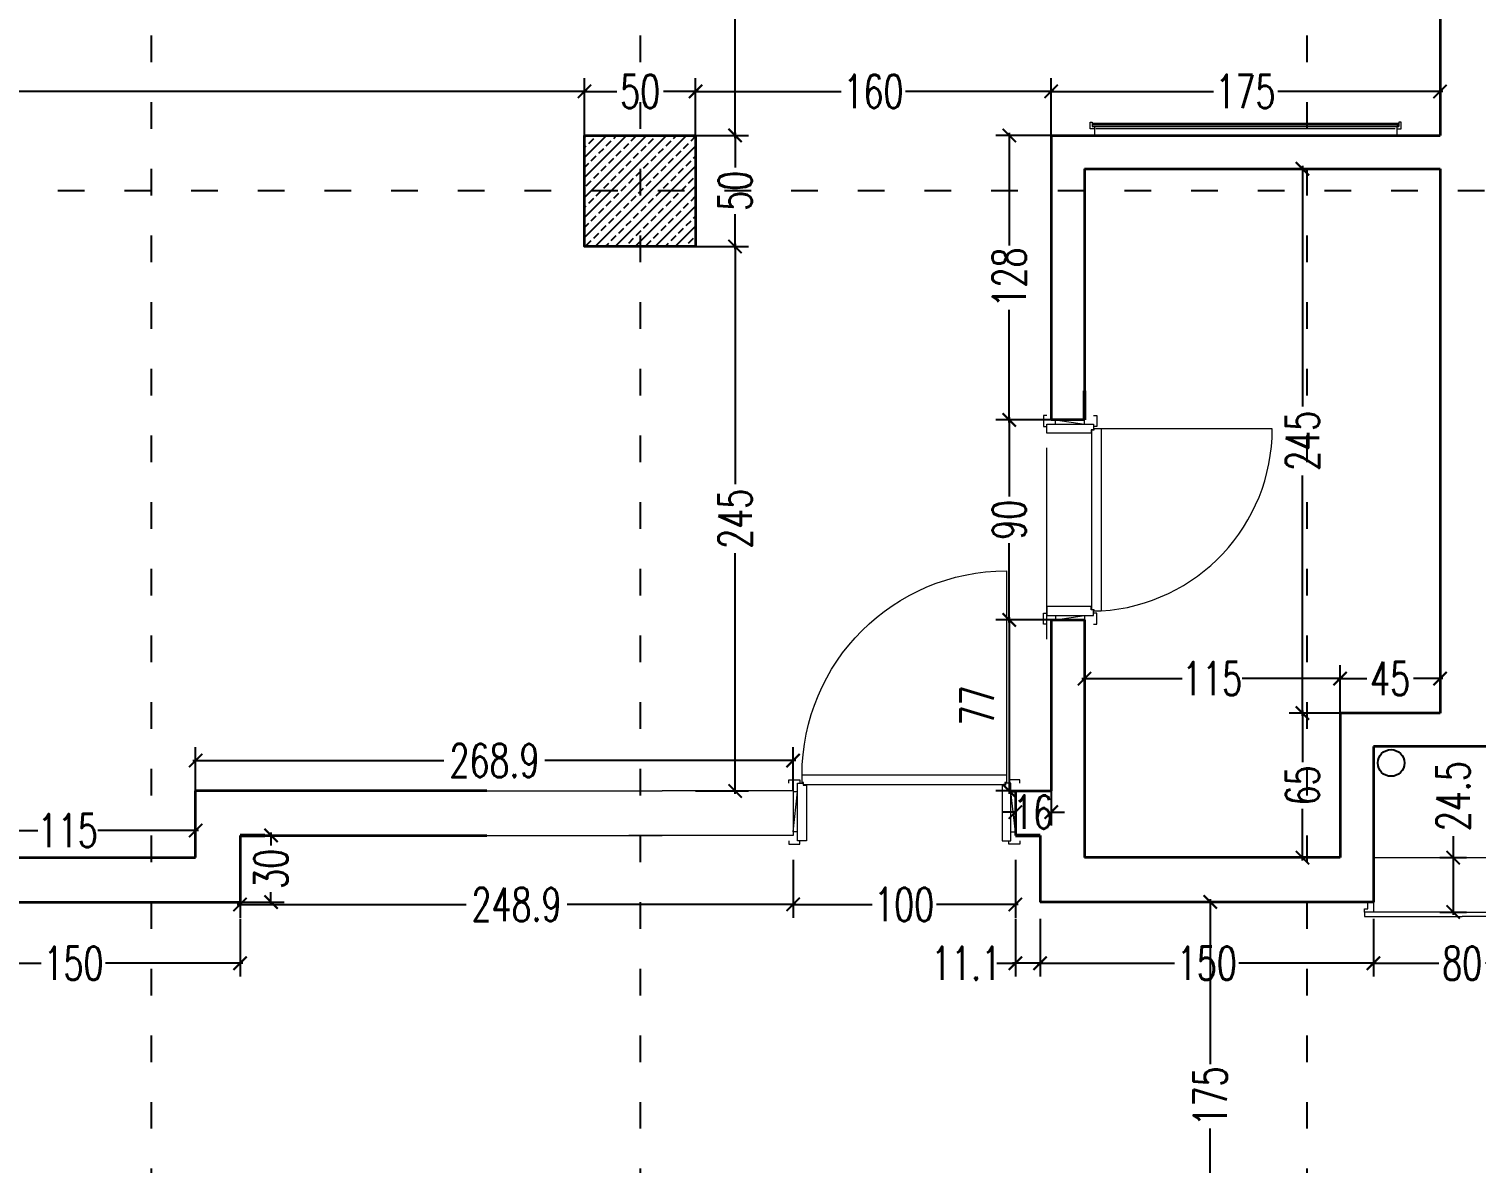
# Model space of a CAD drawing. Header units: centimetres. Extents: x -3207095 to 15275363, y -32656 to 4798027.
# Drawn here: x 685945 to 686596, y 4471434 to 4471945 of the extents above; entities that cross this region are included whole.
import ezdxf

# ---------------------------------------------------------------- set-up
doc = ezdxf.new("R2010")
doc.units = ezdxf.units.CM
doc.linetypes.add('ACAD_ISO03W100', pattern=[30, 12, -18])
doc.linetypes.add('DUZ', pattern=[500, 500])
doc.layers.get('0').update_dxf_attribs({"color": 1, "linetype": 'DUZ'})
for name, color, linetype in [('0 MC MAHAL', 94, 'Continuous'), ('DIM', 1, 'DUZ'), ('KOLTAR_F', 145, 'Continuous'), ('TESİSAT', 57, 'Continuous')]:
    doc.layers.add(name, color=color, linetype=linetype)
for name, color, linetype, lineweight in [('DUV', 220, 'Continuous', 50), ('DUVAR', 7, 'Continuous', 35), ('FE_MOBTEF.2', 33, 'Continuous', 18), ('iç duvar', 7, 'Continuous', 50), ('KAPEN', 151, 'Continuous', 9), ('KOLON_F', 3, 'Continuous', 35)]:
    doc.layers.add(name, color=color, linetype=linetype, lineweight=lineweight)
doc.styles.add('DIM', font='ROMANSTW.SHX', dxfattribs={"width": 0.7})
doc.dimstyles.new('1_100', dxfattribs={"dimtxt": 15, "dimasz": 6, "dimexe": 6, "dimexo": 0, "dimgap": 2, "dimtad": 0, "dimdec": 1, "dimzin": 11, "dimdsep": 46, "dimtxsty": 'DIM', "dimblk": 'ARCHTICK', "dimcen": 3, "dimdle": 1.25, "dimclrt": 2, "dimadec": 0, "dimazin": 0, "dimtfac": 1.25, "dimtdec": 1, "dimtix": 1, "dimtofl": 0, "dimtmove": 1, "dimatfit": 3, "dimldrblk": 'ARCHTICK', "dimfxl": 20, "dimfxlon": 1, "dimtolj": 1, "dimtzin": 0, "dimarcsym": 0})

# ---------------------------------------------------------------- blocks, each defined once
blk = doc.blocks.new('new block')
at = {"layer": 'KAPEN'}
for p, q in [((105202.0528, 48261.8596), (105202.0198, 48261.8596)), ((105202.0528, 48261.8526), (105202.0528, 48261.8596)), ((105202.0628, 48261.8526), (105202.0528, 48261.8526)), ((105202.0628, 48261.0466), (105202.0628, 48261.8526)), ((105201.2498, 48261.0396), (105202.0528, 48261.0396)), ((105202.0528, 48261.0466), (105202.0628, 48261.0466)), ((105202.0528, 48261.0396), (105202.0528, 48261.0466))]:
    blk.add_line(p, q, dxfattribs=at)
for points in [[(105202.0548, 48261.9196), (105202.0398, 48261.9196), (105202.0398, 48261.8696), (105202.0548, 48261.8696)], [(105202.2248, 48261.8796), (105202.2248, 48261.8996), (105202.0948, 48261.8796), (105202.0948, 48261.8996)], [(105202.2648, 48261.9196), (105202.2798, 48261.9196), (105202.2798, 48261.8696), (105202.2648, 48261.8696)], [(105202.0198, 48261.0396), (105202.0198, 48261.8596)], [(105202.0548, 48260.9796), (105202.0398, 48260.9796), (105202.0398, 48261.0296), (105202.0548, 48261.0296)], [(105202.2648, 48260.9796), (105202.2798, 48260.9796), (105202.2798, 48261.0296), (105202.2648, 48261.0296)], [(105202.2248, 48261.0196), (105202.2248, 48260.9996), (105202.0948, 48261.0196), (105202.0948, 48260.9996)]]:
    blk.add_lwpolyline(points, dxfattribs=at)
for points in [[(105202.0548, 48261.8796), (105202.0548, 48261.8546), (105202.0648, 48261.8546), (105202.0648, 48261.8396), (105202.2648, 48261.8396), (105202.2648, 48261.8796)], [(105202.0548, 48261.0196), (105202.0548, 48261.0446), (105202.0648, 48261.0446), (105202.0648, 48261.0596), (105202.2648, 48261.0596), (105202.2648, 48261.0196)]]:
    blk.add_lwpolyline(points, close=True, dxfattribs=at)
blk.add_arc((105202.0715, 48261.0396), 0.8216, 93.60232, 180, dxfattribs=at)
blk = doc.blocks.new('K210')
for p, q in [((0.04, 0.985), (0.04, 0.032)), ((0.04, 0.032), (0.047, 0.032)), ((0.047, 0.032), (0.047, 0.022)), ((0.047, 0.022), (0.953, 0.022)), ((0.953, 0.032), (0.96, 0.032)), ((0.953, 0.022), (0.953, 0.032)), ((0.96, 0.032), (0.96, 0.065))]:
    blk.add_line(p, q)
for points in [[(-0.02, 0.03), (-0.02, 0.045), (0.03, 0.045), (0.03, 0.03)], [(0.04, 0.065), (0.96, 0.065)], [(1.02, 0.03), (1.02, 0.045), (0.97, 0.045), (0.97, 0.03)], [(0.02, -0.19), (0, -0.19), (0.02, -0.01), (0, -0.01)], [(0.98, -0.19), (1, -0.19), (0.98, -0.01), (1, -0.01)], [(-0.02, -0.23), (-0.02, -0.245), (0.03, -0.245), (0.03, -0.23)], [(1.02, -0.23), (1.02, -0.245), (0.97, -0.245), (0.97, -0.23)]]:
    blk.add_lwpolyline(points)
for points in [[(0.02, 0.03), (0.045, 0.03), (0.045, 0.02), (0.06, 0.02), (0.06, -0.23), (0.02, -0.23)], [(0.98, 0.03), (0.955, 0.03), (0.955, 0.02), (0.94, 0.02), (0.94, -0.23), (0.98, -0.23)]]:
    blk.add_lwpolyline(points, close=True)
blk.add_arc((0.04, 0.065), 0.92, 0, 90)
blk = doc.blocks.new('rgtkjıtdkfgölv')
at = {"layer": 'FE_MOBTEF.2'}
for p, q in [((104445.9079, 48877.9319), (104445.8879, 48877.9319)), ((104445.8879, 48877.9319), (104445.8879, 48877.9019)), ((104445.8979, 48877.9139), (104445.8979, 48877.9219)), ((104445.8979, 48877.9219), (104447.2779, 48877.9219)), ((104445.8979, 48877.9219), (104445.9079, 48877.9219)), ((104445.8979, 48877.9019), (104445.8979, 48877.9219)), ((104445.8979, 48877.9079), (104445.8979, 48877.9139)), ((104445.8979, 48877.9139), (104447.2779, 48877.9139)), ((104447.2779, 48877.9139), (104445.8979, 48877.9139)), ((104445.9076, 48877.9319), (104445.9076, 48877.9619)), ((104445.9079, 48877.9219), (104445.9079, 48877.9319)), ((104447.2612, 48877.9319), (104445.9143, 48877.9319)), ((104447.2679, 48877.9319), (104447.2679, 48877.9619)), ((104447.2679, 48877.9319), (104447.2879, 48877.9319)), ((104447.2679, 48877.9219), (104447.2679, 48877.9319)), ((104447.2779, 48877.9219), (104447.2679, 48877.9219)), ((104447.2779, 48877.9019), (104447.2779, 48877.9219)), ((104447.2779, 48877.9219), (104447.2779, 48877.9139)), ((104447.2779, 48877.9139), (104447.2779, 48877.9079)), ((104447.2879, 48877.9319), (104447.2879, 48877.9019)), ((104445.8879, 48877.9019), (104445.8979, 48877.9019)), ((104447.2779, 48877.9079), (104445.8979, 48877.9079)), ((104447.2879, 48877.9019), (104447.2779, 48877.9019))]:
    blk.add_line(p, q, dxfattribs=at)
blk = doc.blocks.new('_ArchTick')
at = {"color": 0, "linetype": 'ByBlock', "const_width": 0.15}
blk.add_lwpolyline([(-0.5, -0.5), (0.5, 0.5)], dxfattribs=at)
blk = doc.blocks.new('*D558')
at = {"layer": 'Defpoints', "color": 0, "linetype": 'Continuous', "lineweight": 5, "transparency": 16777216}
for p in [(686495.2, 4472434.78), (686315.2, 4472416.97), (686495.2, 1.81)]:
    blk.add_point(p, dxfattribs=at)
at = {"layer": 'DIM', "color": 0, "linetype": 'Continuous', "lineweight": -2, "transparency": 16777216}
for p, q in [((686315.2, 4472416.97), (686315.2, 4472440.78)), ((686495.2, 4472414.78), (686495.2, 4472440.78)), ((686313.95, 4472434.78), (686390.7, 4472434.78)), ((686496.45, 4472434.78), (686419.7, 4472434.78))]:
    blk.add_line(p, q, dxfattribs=at)
at = {"layer": 'DIM', "color": 0, "linetype": 'Continuous', "lineweight": -2, "transparency": 16777216, "xscale": 6, "yscale": 6, "zscale": 6, "rotation": 180}
blk.add_blockref('_ArchTick', (686315.2, 4472434.78), dxfattribs=at)
at = {"layer": 'DIM', "color": 0, "linetype": 'Continuous', "lineweight": -2, "transparency": 16777216, "xscale": 6, "yscale": 6, "zscale": 6}
blk.add_blockref('_ArchTick', (686495.2, 4472434.78), dxfattribs=at)
at = {"layer": 'DIM', "color": 2, "linetype": 'Continuous', "lineweight": 5, "transparency": 16777216, "insert": (686405.2, 4472434.78), "char_height": 15, "attachment_point": 5, "style": 'DIM'}
blk.add_mtext('\\A1;180', dxfattribs=at)
blk = doc.blocks.new('*D905')
at = {"layer": 'Defpoints', "color": 0, "linetype": 'Continuous', "lineweight": 5, "transparency": 16777216}
for p in [(686476.81, 4471551.97), (686495.2, 4471551.97), (686495.2, 4471376.97)]:
    blk.add_point(p, dxfattribs=at)
at = {"layer": 'DIM', "color": 0, "linetype": 'Continuous', "lineweight": -2, "transparency": 16777216}
for p, q in [((686476.81, 4471553.22), (686476.81, 4471478.97)), ((686495.2, 4471551.97), (686470.81, 4471551.97)), ((686476.81, 4471375.72), (686476.81, 4471449.97)), ((686495.2, 4471376.97), (686470.81, 4471376.97))]:
    blk.add_line(p, q, dxfattribs=at)
at = {"layer": 'DIM', "color": 0, "linetype": 'Continuous', "lineweight": -2, "transparency": 16777216, "xscale": 6, "yscale": 6, "zscale": 6}
for p, rotation in [((686476.81, 4471551.97), 90), ((686476.81, 4471376.97), 270)]:
    blk.add_blockref('_ArchTick', p, dxfattribs=dict(at, rotation=rotation))
at = {"layer": 'DIM', "color": 2, "linetype": 'Continuous', "lineweight": 5, "transparency": 16777216, "insert": (686476.81, 4471464.47), "char_height": 15, "attachment_point": 5, "rotation": 90, "style": 'DIM'}
blk.add_mtext('\\A1;175', dxfattribs=at)
blk = doc.blocks.new('*D957')
at = {"layer": 'Defpoints', "color": 0, "linetype": 'Continuous', "lineweight": 5, "transparency": 16777216}
for p in [(685890.2, 4471551.97), (686040.2, 4471551.97), (686040.2, 4471524.39)]:
    blk.add_point(p, dxfattribs=at)
at = {"layer": 'DIM', "color": 0, "linetype": 'Continuous', "lineweight": -2, "transparency": 16777216}
for p, q in [((685890.2, 4471544.39), (685890.2, 4471518.39)), ((686040.2, 4471544.39), (686040.2, 4471518.39)), ((685888.95, 4471524.39), (685950.7, 4471524.39)), ((686041.45, 4471524.39), (685979.7, 4471524.39))]:
    blk.add_line(p, q, dxfattribs=at)
at = {"layer": 'DIM', "color": 0, "linetype": 'Continuous', "lineweight": -2, "transparency": 16777216, "xscale": 6, "yscale": 6, "zscale": 6, "rotation": 180}
blk.add_blockref('_ArchTick', (685890.2, 4471524.39), dxfattribs=at)
at = {"layer": 'DIM', "color": 0, "linetype": 'Continuous', "lineweight": -2, "transparency": 16777216, "xscale": 6, "yscale": 6, "zscale": 6}
blk.add_blockref('_ArchTick', (686040.2, 4471524.39), dxfattribs=at)
at = {"layer": 'DIM', "color": 2, "linetype": 'Continuous', "lineweight": 5, "transparency": 16777216, "insert": (685965.2, 4471524.39), "char_height": 15, "attachment_point": 5, "style": 'DIM'}
blk.add_mtext('\\A1;150', dxfattribs=at)
blk = doc.blocks.new('*D958')
at = {"layer": 'Defpoints', "color": 0, "linetype": 'Continuous', "lineweight": 5, "transparency": 16777216}
for p in [(686289.09, 4471581.97), (686040.2, 4471551.97), (686289.09, 4471550.89)]:
    blk.add_point(p, dxfattribs=at)
at = {"layer": 'DIM', "color": 0, "linetype": 'Continuous', "lineweight": -2, "transparency": 16777216}
for p, q in [((686289.09, 4471570.89), (686289.09, 4471544.89)), ((686038.95, 4471550.89), (686141.9, 4471550.89)), ((686040.2, 4471551.97), (686040.2, 4471544.89)), ((686290.34, 4471550.89), (686187.4, 4471550.89))]:
    blk.add_line(p, q, dxfattribs=at)
at = {"layer": 'DIM', "color": 0, "linetype": 'Continuous', "lineweight": -2, "transparency": 16777216, "xscale": 6, "yscale": 6, "zscale": 6, "rotation": 180}
blk.add_blockref('_ArchTick', (686040.2, 4471550.89), dxfattribs=at)
at = {"layer": 'DIM', "color": 0, "linetype": 'Continuous', "lineweight": -2, "transparency": 16777216, "xscale": 6, "yscale": 6, "zscale": 6}
blk.add_blockref('_ArchTick', (686289.09, 4471550.89), dxfattribs=at)
at = {"layer": 'DIM', "color": 2, "linetype": 'Continuous', "lineweight": 5, "transparency": 16777216, "insert": (686164.65, 4471550.89), "char_height": 15, "attachment_point": 5, "style": 'DIM'}
blk.add_mtext('\\A1;248.9', dxfattribs=at)
blk = doc.blocks.new('*D959')
at = {"layer": 'Defpoints', "color": 0, "linetype": 'Continuous', "lineweight": 5, "transparency": 16777216}
for p in [(686289.09, 4471581.97), (686389.09, 4471581.97), (686389.09, 4471550.89)]:
    blk.add_point(p, dxfattribs=at)
at = {"layer": 'DIM', "color": 0, "linetype": 'Continuous', "lineweight": -2, "transparency": 16777216}
for p, q in [((686289.09, 4471570.89), (686289.09, 4471544.89)), ((686389.09, 4471570.89), (686389.09, 4471544.89)), ((686287.84, 4471550.89), (686324.59, 4471550.89)), ((686390.34, 4471550.89), (686353.59, 4471550.89))]:
    blk.add_line(p, q, dxfattribs=at)
at = {"layer": 'DIM', "color": 0, "linetype": 'Continuous', "lineweight": -2, "transparency": 16777216, "xscale": 6, "yscale": 6, "zscale": 6, "rotation": 180}
blk.add_blockref('_ArchTick', (686289.09, 4471550.89), dxfattribs=at)
at = {"layer": 'DIM', "color": 0, "linetype": 'Continuous', "lineweight": -2, "transparency": 16777216, "xscale": 6, "yscale": 6, "zscale": 6}
blk.add_blockref('_ArchTick', (686389.09, 4471550.89), dxfattribs=at)
at = {"layer": 'DIM', "color": 2, "linetype": 'Continuous', "lineweight": 5, "transparency": 16777216, "insert": (686339.09, 4471550.89), "char_height": 15, "attachment_point": 5, "style": 'DIM'}
blk.add_mtext('\\A1;100', dxfattribs=at)
blk = doc.blocks.new('*D960')
at = {"layer": 'Defpoints', "color": 0, "linetype": 'Continuous', "lineweight": 5, "transparency": 16777216}
for p in [(686400.2, 4471551.97), (686550.2, 4471551.97), (686550.2, 4471524.39)]:
    blk.add_point(p, dxfattribs=at)
at = {"layer": 'DIM', "color": 0, "linetype": 'Continuous', "lineweight": -2, "transparency": 16777216}
for p, q in [((686400.2, 4471544.39), (686400.2, 4471518.39)), ((686550.2, 4471544.39), (686550.2, 4471518.39)), ((686398.95, 4471524.39), (686460.7, 4471524.39)), ((686551.45, 4471524.39), (686489.7, 4471524.39))]:
    blk.add_line(p, q, dxfattribs=at)
at = {"layer": 'DIM', "color": 0, "linetype": 'Continuous', "lineweight": -2, "transparency": 16777216, "xscale": 6, "yscale": 6, "zscale": 6, "rotation": 180}
blk.add_blockref('_ArchTick', (686400.2, 4471524.39), dxfattribs=at)
at = {"layer": 'DIM', "color": 0, "linetype": 'Continuous', "lineweight": -2, "transparency": 16777216, "xscale": 6, "yscale": 6, "zscale": 6}
blk.add_blockref('_ArchTick', (686550.2, 4471524.39), dxfattribs=at)
at = {"layer": 'DIM', "color": 2, "linetype": 'Continuous', "lineweight": 5, "transparency": 16777216, "insert": (686475.2, 4471524.39), "char_height": 15, "attachment_point": 5, "style": 'DIM'}
blk.add_mtext('\\A1;150', dxfattribs=at)
blk = doc.blocks.new('*D961')
at = {"layer": 'Defpoints', "color": 0, "linetype": 'Continuous', "lineweight": 5, "transparency": 16777216}
for p in [(686550.2, 4471551.97), (686630.2, 4471551.97), (686630.2, 4471524.39)]:
    blk.add_point(p, dxfattribs=at)
at = {"layer": 'DIM', "color": 0, "linetype": 'Continuous', "lineweight": -2, "transparency": 16777216}
for p, q in [((686550.2, 4471544.39), (686550.2, 4471518.39)), ((686630.2, 4471544.39), (686630.2, 4471518.39)), ((686548.95, 4471524.39), (686579.7, 4471524.39)), ((686631.45, 4471524.39), (686600.7, 4471524.39))]:
    blk.add_line(p, q, dxfattribs=at)
at = {"layer": 'DIM', "color": 0, "linetype": 'Continuous', "lineweight": -2, "transparency": 16777216, "xscale": 6, "yscale": 6, "zscale": 6, "rotation": 180}
blk.add_blockref('_ArchTick', (686550.2, 4471524.39), dxfattribs=at)
at = {"layer": 'DIM', "color": 0, "linetype": 'Continuous', "lineweight": -2, "transparency": 16777216, "xscale": 6, "yscale": 6, "zscale": 6}
blk.add_blockref('_ArchTick', (686630.2, 4471524.39), dxfattribs=at)
at = {"layer": 'DIM', "color": 2, "linetype": 'Continuous', "lineweight": 5, "transparency": 16777216, "insert": (686590.2, 4471524.39), "char_height": 15, "attachment_point": 5, "style": 'DIM'}
blk.add_mtext('\\A1;80', dxfattribs=at)
blk = doc.blocks.new('*D985')
at = {"layer": 'Defpoints', "color": 0, "linetype": 'Continuous', "lineweight": 5, "transparency": 16777216}
for p in [(686580.09, 4471571.97), (686580.09, 4471547.47), (686586.09, 4471547.47)]:
    blk.add_point(p, dxfattribs=at)
at = {"layer": 'DIM', "color": 0, "linetype": 'Continuous', "lineweight": -2, "transparency": 16777216}
for p, q in [((686586.09, 4471581.56), (686586.09, 4471571.97)), ((686586.09, 4471573.22), (686586.09, 4471546.22)), ((686580.09, 4471571.97), (686592.09, 4471571.97)), ((686580.09, 4471547.47), (686592.09, 4471547.47))]:
    blk.add_line(p, q, dxfattribs=at)
at = {"layer": 'DIM', "color": 0, "linetype": 'Continuous', "lineweight": -2, "transparency": 16777216, "xscale": 6, "yscale": 6, "zscale": 6}
for p, rotation in [((686586.09, 4471571.97), 90), ((686586.09, 4471547.47), 270)]:
    blk.add_blockref('_ArchTick', p, dxfattribs=dict(at, rotation=rotation))
at = {"layer": 'DIM', "color": 2, "linetype": 'Continuous', "lineweight": 5, "transparency": 16777216, "insert": (686586.09, 4471599.56), "char_height": 15, "attachment_point": 5, "rotation": 90, "style": 'DIM'}
blk.add_mtext('\\A1;24.5', dxfattribs=at)
blk = doc.blocks.new('*D991')
at = {"layer": 'Defpoints', "color": 0, "linetype": 'Continuous', "lineweight": 5, "transparency": 16777216}
for p in [(686040.2, 4471581.97), (686040.2, 4471551.97), (686054.12, 4471551.97)]:
    blk.add_point(p, dxfattribs=at)
at = {"layer": 'DIM', "color": 0, "linetype": 'Continuous', "lineweight": -2, "transparency": 16777216}
for p, q in [((686040.2, 4471581.97), (686060.12, 4471581.97)), ((686054.12, 4471583.22), (686054.12, 4471577.47)), ((686054.12, 4471550.72), (686054.12, 4471556.47)), ((686040.2, 4471551.97), (686060.12, 4471551.97))]:
    blk.add_line(p, q, dxfattribs=at)
at = {"layer": 'DIM', "color": 0, "linetype": 'Continuous', "lineweight": -2, "transparency": 16777216, "xscale": 6, "yscale": 6, "zscale": 6}
for p, rotation in [((686054.12, 4471581.97), 90), ((686054.12, 4471551.97), 270)]:
    blk.add_blockref('_ArchTick', p, dxfattribs=dict(at, rotation=rotation))
at = {"layer": 'DIM', "color": 2, "linetype": 'Continuous', "lineweight": 5, "transparency": 16777216, "insert": (686054.12, 4471566.97), "char_height": 15, "attachment_point": 5, "rotation": 90, "style": 'DIM'}
blk.add_mtext('\\A1;30', dxfattribs=at)
blk = doc.blocks.new('*D992')
at = {"layer": 'Defpoints', "color": 0, "linetype": 'Continuous', "lineweight": 5, "transparency": 16777216}
for p in [(686389.09, 4471551.97), (686400.2, 4471551.97), (686389.09, 4471524.39)]:
    blk.add_point(p, dxfattribs=at)
at = {"layer": 'DIM', "color": 0, "linetype": 'Continuous', "lineweight": -2, "transparency": 16777216}
for p, q in [((686389.09, 4471544.39), (686389.09, 4471518.39)), ((686400.2, 4471544.39), (686400.2, 4471518.39)), ((686380.69, 4471524.39), (686389.09, 4471524.39)), ((686401.45, 4471524.39), (686387.84, 4471524.39))]:
    blk.add_line(p, q, dxfattribs=at)
at = {"layer": 'DIM', "color": 0, "linetype": 'Continuous', "lineweight": -2, "transparency": 16777216, "xscale": 6, "yscale": 6, "zscale": 6, "rotation": 180}
blk.add_blockref('_ArchTick', (686389.09, 4471524.39), dxfattribs=at)
at = {"layer": 'DIM', "color": 0, "linetype": 'Continuous', "lineweight": -2, "transparency": 16777216, "xscale": 6, "yscale": 6, "zscale": 6}
blk.add_blockref('_ArchTick', (686400.2, 4471524.39), dxfattribs=at)
at = {"layer": 'DIM', "color": 2, "linetype": 'Continuous', "lineweight": 5, "transparency": 16777216, "insert": (686366.94, 4471524.39), "char_height": 15, "attachment_point": 5, "style": 'DIM'}
blk.add_mtext('\\A1;11.1', dxfattribs=at)
blk = doc.blocks.new('*D1000')
at = {"layer": 'Defpoints', "color": 0, "linetype": 'Continuous', "lineweight": 5, "transparency": 16777216}
for p in [(685905.2, 4471584.16), (685905.2, 4471579.97), (686020.2, 4471579.97)]:
    blk.add_point(p, dxfattribs=at)
at = {"layer": 'DIM', "color": 0, "linetype": 'Continuous', "lineweight": -2, "transparency": 16777216}
for p, q in [((685905.2, 4471579.97), (685905.2, 4471590.16)), ((686020.2, 4471579.97), (686020.2, 4471590.16)), ((685903.95, 4471584.16), (685949.2, 4471584.16)), ((686021.45, 4471584.16), (685976.2, 4471584.16))]:
    blk.add_line(p, q, dxfattribs=at)
at = {"layer": 'DIM', "color": 0, "linetype": 'Continuous', "lineweight": -2, "transparency": 16777216, "xscale": 6, "yscale": 6, "zscale": 6, "rotation": 180}
blk.add_blockref('_ArchTick', (685905.2, 4471584.16), dxfattribs=at)
at = {"layer": 'DIM', "color": 0, "linetype": 'Continuous', "lineweight": -2, "transparency": 16777216, "xscale": 6, "yscale": 6, "zscale": 6}
blk.add_blockref('_ArchTick', (686020.2, 4471584.16), dxfattribs=at)
at = {"layer": 'DIM', "color": 2, "linetype": 'Continuous', "lineweight": 5, "transparency": 16777216, "insert": (685962.7, 4471584.16), "char_height": 15, "attachment_point": 5, "style": 'DIM'}
blk.add_mtext('\\A1;115', dxfattribs=at)
blk = doc.blocks.new('*D1001')
at = {"layer": 'Defpoints', "color": 0, "linetype": 'Continuous', "lineweight": 5, "transparency": 16777216}
for p in [(686289.09, 4471615.64), (686020.2, 4471601.97), (686289.09, 4471601.97)]:
    blk.add_point(p, dxfattribs=at)
at = {"layer": 'DIM', "color": 0, "linetype": 'Continuous', "lineweight": -2, "transparency": 16777216}
for p, q in [((686020.2, 4471601.97), (686020.2, 4471621.64)), ((686289.09, 4471601.97), (686289.09, 4471621.64)), ((686018.95, 4471615.64), (686131.89, 4471615.64)), ((686290.34, 4471615.64), (686177.39, 4471615.64))]:
    blk.add_line(p, q, dxfattribs=at)
at = {"layer": 'DIM', "color": 0, "linetype": 'Continuous', "lineweight": -2, "transparency": 16777216, "xscale": 6, "yscale": 6, "zscale": 6, "rotation": 180}
blk.add_blockref('_ArchTick', (686020.2, 4471615.64), dxfattribs=at)
at = {"layer": 'DIM', "color": 0, "linetype": 'Continuous', "lineweight": -2, "transparency": 16777216, "xscale": 6, "yscale": 6, "zscale": 6}
blk.add_blockref('_ArchTick', (686289.09, 4471615.64), dxfattribs=at)
at = {"layer": 'DIM', "color": 2, "linetype": 'Continuous', "lineweight": 5, "transparency": 16777216, "insert": (686154.64, 4471615.64), "char_height": 15, "attachment_point": 5, "style": 'DIM'}
blk.add_mtext('\\A1;268.9', dxfattribs=at)
blk = doc.blocks.new('*D1002')
at = {"layer": 'Defpoints', "color": 0, "linetype": 'Continuous', "lineweight": 5, "transparency": 16777216}
for p in [(686389.1, 4471601.5), (686405.2, 4471601.97), (686389.1, 4471592.43)]:
    blk.add_point(p, dxfattribs=at)
at = {"layer": 'DIM', "color": 0, "linetype": 'Continuous', "lineweight": -2, "transparency": 16777216}
for p, q in [((686389.1, 4471601.5), (686389.1, 4471586.43)), ((686405.2, 4471601.97), (686405.2, 4471586.43)), ((686389.1, 4471592.43), (686383.1, 4471592.43)), ((686405.2, 4471592.43), (686411.2, 4471592.43))]:
    blk.add_line(p, q, dxfattribs=at)
at = {"layer": 'DIM', "color": 0, "linetype": 'Continuous', "lineweight": -2, "transparency": 16777216, "xscale": 6, "yscale": 6, "zscale": 6}
blk.add_blockref('_ArchTick', (686389.1, 4471592.43), dxfattribs=at)
at = {"layer": 'DIM', "color": 0, "linetype": 'Continuous', "lineweight": -2, "transparency": 16777216, "xscale": 6, "yscale": 6, "zscale": 6, "rotation": 180}
blk.add_blockref('_ArchTick', (686405.2, 4471592.43), dxfattribs=at)
at = {"layer": 'DIM', "color": 2, "linetype": 'Continuous', "lineweight": 5, "transparency": 16777216, "insert": (686397.15, 4471592.43), "char_height": 15, "attachment_point": 5, "style": 'DIM'}
blk.add_mtext('\\A1;16', dxfattribs=at)
blk = doc.blocks.new('*D1003')
at = {"layer": 'Defpoints', "color": 0, "linetype": 'Continuous', "lineweight": 5, "transparency": 16777216}
for p in [(686245.2, 4471846.97), (686245.2, 4471601.97), (686262.98, 4471601.97)]:
    blk.add_point(p, dxfattribs=at)
at = {"layer": 'DIM', "color": 0, "linetype": 'Continuous', "lineweight": -2, "transparency": 16777216}
for p, q in [((686245.2, 4471846.97), (686268.98, 4471846.97)), ((686262.98, 4471848.22), (686262.98, 4471739.97)), ((686262.98, 4471600.72), (686262.98, 4471708.97)), ((686245.2, 4471601.97), (686268.98, 4471601.97))]:
    blk.add_line(p, q, dxfattribs=at)
at = {"layer": 'DIM', "color": 0, "linetype": 'Continuous', "lineweight": -2, "transparency": 16777216, "xscale": 6, "yscale": 6, "zscale": 6}
for p, rotation in [((686262.98, 4471846.97), 90), ((686262.98, 4471601.97), 270)]:
    blk.add_blockref('_ArchTick', p, dxfattribs=dict(at, rotation=rotation))
at = {"layer": 'DIM', "color": 2, "linetype": 'Continuous', "lineweight": 5, "transparency": 16777216, "insert": (686262.98, 4471724.47), "char_height": 15, "attachment_point": 5, "rotation": 90, "style": 'DIM'}
blk.add_mtext('\\A1;245', dxfattribs=at)
blk = doc.blocks.new('*D1004')
at = {"layer": 'Defpoints', "color": 0, "linetype": 'Continuous', "lineweight": 5, "transparency": 16777216}
for p in [(686245.2, 4471896.97), (686262.98, 4471896.97), (686245.2, 4471846.97)]:
    blk.add_point(p, dxfattribs=at)
at = {"layer": 'DIM', "color": 0, "linetype": 'Continuous', "lineweight": -2, "transparency": 16777216}
for p, q in [((686262.98, 4471898.22), (686262.98, 4471882.47)), ((686245.2, 4471896.97), (686268.98, 4471896.97)), ((686262.98, 4471845.72), (686262.98, 4471861.47)), ((686245.2, 4471846.97), (686268.98, 4471846.97))]:
    blk.add_line(p, q, dxfattribs=at)
at = {"layer": 'DIM', "color": 0, "linetype": 'Continuous', "lineweight": -2, "transparency": 16777216, "xscale": 6, "yscale": 6, "zscale": 6}
for p, rotation in [((686262.98, 4471896.97), 90), ((686262.98, 4471846.97), 270)]:
    blk.add_blockref('_ArchTick', p, dxfattribs=dict(at, rotation=rotation))
at = {"layer": 'DIM', "color": 2, "linetype": 'Continuous', "lineweight": 5, "transparency": 16777216, "insert": (686262.98, 4471871.97), "char_height": 15, "attachment_point": 5, "rotation": 90, "style": 'DIM'}
blk.add_mtext('\\A1;50', dxfattribs=at)
blk = doc.blocks.new('*D1005')
at = {"layer": 'Defpoints', "color": 0, "linetype": 'Continuous', "lineweight": 5, "transparency": 16777216}
for p in [(686245.2, 4472366.97), (686262.98, 4472366.97), (686245.2, 4471896.97)]:
    blk.add_point(p, dxfattribs=at)
at = {"layer": 'DIM', "color": 0, "linetype": 'Continuous', "lineweight": -2, "transparency": 16777216}
for p, q in [((686245.2, 4472366.97), (686268.98, 4472366.97)), ((686262.98, 4472368.22), (686262.98, 4472147.47)), ((686262.98, 4471895.72), (686262.98, 4472116.47)), ((686245.2, 4471896.97), (686268.98, 4471896.97))]:
    blk.add_line(p, q, dxfattribs=at)
at = {"layer": 'DIM', "color": 0, "linetype": 'Continuous', "lineweight": -2, "transparency": 16777216, "xscale": 6, "yscale": 6, "zscale": 6}
for p, rotation in [((686262.98, 4472366.97), 90), ((686262.98, 4471896.97), 270)]:
    blk.add_blockref('_ArchTick', p, dxfattribs=dict(at, rotation=rotation))
at = {"layer": 'DIM', "color": 2, "linetype": 'Continuous', "lineweight": 5, "transparency": 16777216, "insert": (686262.98, 4472131.97), "char_height": 15, "attachment_point": 5, "rotation": 90, "style": 'DIM'}
blk.add_mtext('\\A1;470', dxfattribs=at)
blk = doc.blocks.new('*D1007')
at = {"layer": 'Defpoints', "color": 0, "linetype": 'Continuous', "lineweight": 5, "transparency": 16777216}
for p in [(686405.2, 4471916.79), (686405.2, 4471896.97), (686580.2, 4471896.97)]:
    blk.add_point(p, dxfattribs=at)
at = {"layer": 'DIM', "color": 0, "linetype": 'Continuous', "lineweight": -2, "transparency": 16777216}
for p, q in [((686405.2, 4471896.97), (686405.2, 4471922.79)), ((686580.2, 4471896.97), (686580.2, 4471922.79)), ((686403.95, 4471916.79), (686478.2, 4471916.79)), ((686581.45, 4471916.79), (686507.2, 4471916.79))]:
    blk.add_line(p, q, dxfattribs=at)
at = {"layer": 'DIM', "color": 0, "linetype": 'Continuous', "lineweight": -2, "transparency": 16777216, "xscale": 6, "yscale": 6, "zscale": 6, "rotation": 180}
blk.add_blockref('_ArchTick', (686405.2, 4471916.79), dxfattribs=at)
at = {"layer": 'DIM', "color": 0, "linetype": 'Continuous', "lineweight": -2, "transparency": 16777216, "xscale": 6, "yscale": 6, "zscale": 6}
blk.add_blockref('_ArchTick', (686580.2, 4471916.79), dxfattribs=at)
at = {"layer": 'DIM', "color": 2, "linetype": 'Continuous', "lineweight": 5, "transparency": 16777216, "insert": (686492.7, 4471916.79), "char_height": 15, "attachment_point": 5, "style": 'DIM'}
blk.add_mtext('\\A1;175', dxfattribs=at)
blk = doc.blocks.new('*D1008')
at = {"layer": 'Defpoints', "color": 0, "linetype": 'Continuous', "lineweight": 5, "transparency": 16777216}
for p in [(686535.2, 4471652.51), (686535.2, 4471636.97), (686580.2, 4471636.97)]:
    blk.add_point(p, dxfattribs=at)
at = {"layer": 'DIM', "color": 0, "linetype": 'Continuous', "lineweight": -2, "transparency": 16777216}
for p, q in [((686535.2, 4471636.97), (686535.2, 4471658.51)), ((686580.2, 4471636.97), (686580.2, 4471658.51)), ((686533.95, 4471652.51), (686547.2, 4471652.51)), ((686581.45, 4471652.51), (686568.2, 4471652.51))]:
    blk.add_line(p, q, dxfattribs=at)
at = {"layer": 'DIM', "color": 0, "linetype": 'Continuous', "lineweight": -2, "transparency": 16777216, "xscale": 6, "yscale": 6, "zscale": 6, "rotation": 180}
blk.add_blockref('_ArchTick', (686535.2, 4471652.51), dxfattribs=at)
at = {"layer": 'DIM', "color": 0, "linetype": 'Continuous', "lineweight": -2, "transparency": 16777216, "xscale": 6, "yscale": 6, "zscale": 6}
blk.add_blockref('_ArchTick', (686580.2, 4471652.51), dxfattribs=at)
at = {"layer": 'DIM', "color": 2, "linetype": 'Continuous', "lineweight": 5, "transparency": 16777216, "insert": (686557.7, 4471652.51), "char_height": 15, "attachment_point": 5, "style": 'DIM'}
blk.add_mtext('\\A1;45', dxfattribs=at)
blk = doc.blocks.new('*D1009')
at = {"layer": 'Defpoints', "color": 0, "linetype": 'Continuous', "lineweight": 5, "transparency": 16777216}
for p in [(686420.2, 4471652.51), (686420.2, 4471636.97), (686535.2, 4471636.97)]:
    blk.add_point(p, dxfattribs=at)
at = {"layer": 'DIM', "color": 0, "linetype": 'Continuous', "lineweight": -2, "transparency": 16777216}
for p, q in [((686420.2, 4471636.97), (686420.2, 4471658.51)), ((686535.2, 4471636.97), (686535.2, 4471658.51)), ((686418.95, 4471652.51), (686464.2, 4471652.51)), ((686536.45, 4471652.51), (686491.2, 4471652.51))]:
    blk.add_line(p, q, dxfattribs=at)
at = {"layer": 'DIM', "color": 0, "linetype": 'Continuous', "lineweight": -2, "transparency": 16777216, "xscale": 6, "yscale": 6, "zscale": 6, "rotation": 180}
blk.add_blockref('_ArchTick', (686420.2, 4471652.51), dxfattribs=at)
at = {"layer": 'DIM', "color": 0, "linetype": 'Continuous', "lineweight": -2, "transparency": 16777216, "xscale": 6, "yscale": 6, "zscale": 6}
blk.add_blockref('_ArchTick', (686535.2, 4471652.51), dxfattribs=at)
at = {"layer": 'DIM', "color": 2, "linetype": 'Continuous', "lineweight": 5, "transparency": 16777216, "insert": (686477.7, 4471652.51), "char_height": 15, "attachment_point": 5, "style": 'DIM'}
blk.add_mtext('\\A1;115', dxfattribs=at)
blk = doc.blocks.new('*D1010')
at = {"layer": 'Defpoints', "color": 0, "linetype": 'Continuous', "lineweight": 5, "transparency": 16777216}
for p in [(686518.3, 4471636.97), (686535.2, 4471636.97), (686535.2, 4471571.97)]:
    blk.add_point(p, dxfattribs=at)
at = {"layer": 'DIM', "color": 0, "linetype": 'Continuous', "lineweight": -2, "transparency": 16777216}
for p, q in [((686518.3, 4471638.22), (686518.3, 4471614.97)), ((686535.2, 4471636.97), (686512.3, 4471636.97)), ((686518.3, 4471570.72), (686518.3, 4471593.97)), ((686535.2, 4471571.97), (686512.3, 4471571.97))]:
    blk.add_line(p, q, dxfattribs=at)
at = {"layer": 'DIM', "color": 0, "linetype": 'Continuous', "lineweight": -2, "transparency": 16777216, "xscale": 6, "yscale": 6, "zscale": 6}
for p, rotation in [((686518.3, 4471636.97), 90), ((686518.3, 4471571.97), 270)]:
    blk.add_blockref('_ArchTick', p, dxfattribs=dict(at, rotation=rotation))
at = {"layer": 'DIM', "color": 2, "linetype": 'Continuous', "lineweight": 5, "transparency": 16777216, "insert": (686518.3, 4471604.47), "char_height": 15, "attachment_point": 5, "rotation": 90, "style": 'DIM'}
blk.add_mtext('\\A1;65', dxfattribs=at)
blk = doc.blocks.new('*D1011')
at = {"layer": 'Defpoints', "color": 0, "linetype": 'Continuous', "lineweight": 5, "transparency": 16777216}
for p in [(686518.3, 4471881.97), (686535.2, 4471881.97), (686535.2, 4471636.97)]:
    blk.add_point(p, dxfattribs=at)
at = {"layer": 'DIM', "color": 0, "linetype": 'Continuous', "lineweight": -2, "transparency": 16777216}
for p, q in [((686535.2, 4471881.97), (686512.3, 4471881.97)), ((686518.3, 4471883.22), (686518.3, 4471774.97)), ((686518.3, 4471635.72), (686518.3, 4471743.97)), ((686535.2, 4471636.97), (686512.3, 4471636.97))]:
    blk.add_line(p, q, dxfattribs=at)
at = {"layer": 'DIM', "color": 0, "linetype": 'Continuous', "lineweight": -2, "transparency": 16777216, "xscale": 6, "yscale": 6, "zscale": 6}
for p, rotation in [((686518.3, 4471881.97), 90), ((686518.3, 4471636.97), 270)]:
    blk.add_blockref('_ArchTick', p, dxfattribs=dict(at, rotation=rotation))
at = {"layer": 'DIM', "color": 2, "linetype": 'Continuous', "lineweight": 5, "transparency": 16777216, "insert": (686518.3, 4471759.47), "char_height": 15, "attachment_point": 5, "rotation": 90, "style": 'DIM'}
blk.add_mtext('\\A1;245', dxfattribs=at)
blk = doc.blocks.new('*D1012')
at = {"layer": 'Defpoints', "color": 0, "linetype": 'Continuous', "lineweight": 5, "transparency": 16777216}
for p in [(686405.2, 4471896.97), (686386.33, 4471768.97), (686405.2, 4471768.97)]:
    blk.add_point(p, dxfattribs=at)
at = {"layer": 'DIM', "color": 0, "linetype": 'Continuous', "lineweight": -2, "transparency": 16777216}
for p, q in [((686386.33, 4471898.22), (686386.33, 4471847.47)), ((686405.2, 4471896.97), (686380.33, 4471896.97)), ((686386.33, 4471767.72), (686386.33, 4471818.47)), ((686405.2, 4471768.97), (686380.33, 4471768.97))]:
    blk.add_line(p, q, dxfattribs=at)
at = {"layer": 'DIM', "color": 0, "linetype": 'Continuous', "lineweight": -2, "transparency": 16777216, "xscale": 6, "yscale": 6, "zscale": 6}
for p, rotation in [((686386.33, 4471896.97), 90), ((686386.33, 4471768.97), 270)]:
    blk.add_blockref('_ArchTick', p, dxfattribs=dict(at, rotation=rotation))
at = {"layer": 'DIM', "color": 2, "linetype": 'Continuous', "lineweight": 5, "transparency": 16777216, "insert": (686386.33, 4471832.97), "char_height": 15, "attachment_point": 5, "rotation": 90, "style": 'DIM'}
blk.add_mtext('\\A1;128', dxfattribs=at)
blk = doc.blocks.new('*D1013')
at = {"layer": 'Defpoints', "color": 0, "linetype": 'Continuous', "lineweight": 5, "transparency": 16777216}
for p in [(686405.2, 4471768.97), (686386.33, 4471678.97), (686405.2, 4471678.97)]:
    blk.add_point(p, dxfattribs=at)
at = {"layer": 'DIM', "color": 0, "linetype": 'Continuous', "lineweight": -2, "transparency": 16777216}
for p, q in [((686405.2, 4471768.97), (686380.33, 4471768.97)), ((686386.33, 4471770.22), (686386.33, 4471734.47)), ((686386.33, 4471677.72), (686386.33, 4471713.47)), ((686405.2, 4471678.97), (686380.33, 4471678.97))]:
    blk.add_line(p, q, dxfattribs=at)
at = {"layer": 'DIM', "color": 0, "linetype": 'Continuous', "lineweight": -2, "transparency": 16777216, "xscale": 6, "yscale": 6, "zscale": 6}
for p, rotation in [((686386.33, 4471768.97), 90), ((686386.33, 4471678.97), 270)]:
    blk.add_blockref('_ArchTick', p, dxfattribs=dict(at, rotation=rotation))
at = {"layer": 'DIM', "color": 2, "linetype": 'Continuous', "lineweight": 5, "transparency": 16777216, "insert": (686386.33, 4471723.97), "char_height": 15, "attachment_point": 5, "rotation": 90, "style": 'DIM'}
blk.add_mtext('\\A1;90', dxfattribs=at)
blk = doc.blocks.new('*D1014')
at = {"layer": 'Defpoints', "color": 0, "linetype": 'Continuous', "lineweight": 5, "transparency": 16777216}
for p in [(686405.2, 4471678.97), (686386.33, 4471601.97), (686405.2, 4471601.97)]:
    blk.add_point(p, dxfattribs=at)
at = {"layer": 'DIM', "color": 0, "linetype": 'Continuous', "lineweight": -2, "transparency": 16777216}
for p, q in [((686405.2, 4471678.97), (686380.33, 4471678.97)), ((686386.33, 4471680.22), (686386.33, 4471600.72)), ((686405.2, 4471601.97), (686380.33, 4471601.97))]:
    blk.add_line(p, q, dxfattribs=at)
at = {"layer": 'DIM', "color": 0, "linetype": 'Continuous', "lineweight": -2, "transparency": 16777216, "xscale": 6, "yscale": 6, "zscale": 6}
for p, rotation in [((686386.33, 4471678.97), 90), ((686386.33, 4471601.97), 270)]:
    blk.add_blockref('_ArchTick', p, dxfattribs=dict(at, rotation=rotation))
at = {"layer": 'DIM', "color": 2, "linetype": 'Continuous', "lineweight": 5, "transparency": 16777216, "insert": (686371.89, 4471640.47), "char_height": 15, "attachment_point": 5, "rotation": 90, "style": 'DIM'}
blk.add_mtext('\\A1;77', dxfattribs=at)
blk = doc.blocks.new('*D1031')
at = {"layer": 'Defpoints', "color": 0, "linetype": 'Continuous', "lineweight": 5, "transparency": 16777216}
for p in [(686195.2, 4471916.79), (685505.2, 4471896.97), (686195.2, 4471896.97)]:
    blk.add_point(p, dxfattribs=at)
at = {"layer": 'DIM', "color": 0, "linetype": 'Continuous', "lineweight": -2, "transparency": 16777216}
for p, q in [((685505.2, 4471896.97), (685505.2, 4471922.79)), ((686195.2, 4471896.97), (686195.2, 4471922.79)), ((685503.95, 4471916.79), (685834.7, 4471916.79)), ((686196.45, 4471916.79), (685865.7, 4471916.79))]:
    blk.add_line(p, q, dxfattribs=at)
at = {"layer": 'DIM', "color": 0, "linetype": 'Continuous', "lineweight": -2, "transparency": 16777216, "xscale": 6, "yscale": 6, "zscale": 6, "rotation": 180}
blk.add_blockref('_ArchTick', (685505.2, 4471916.79), dxfattribs=at)
at = {"layer": 'DIM', "color": 0, "linetype": 'Continuous', "lineweight": -2, "transparency": 16777216, "xscale": 6, "yscale": 6, "zscale": 6}
blk.add_blockref('_ArchTick', (686195.2, 4471916.79), dxfattribs=at)
at = {"layer": 'DIM', "color": 2, "linetype": 'Continuous', "lineweight": 5, "transparency": 16777216, "insert": (685850.2, 4471916.79), "char_height": 15, "attachment_point": 5, "style": 'DIM'}
blk.add_mtext('\\A1;690', dxfattribs=at)
blk = doc.blocks.new('*D1032')
at = {"layer": 'Defpoints', "color": 0, "linetype": 'Continuous', "lineweight": 5, "transparency": 16777216}
for p in [(686245.2, 4471916.79), (686195.2, 4471896.97), (686245.2, 4471896.97)]:
    blk.add_point(p, dxfattribs=at)
at = {"layer": 'DIM', "color": 0, "linetype": 'Continuous', "lineweight": -2, "transparency": 16777216}
for p, q in [((686195.2, 4471896.97), (686195.2, 4471922.79)), ((686245.2, 4471896.97), (686245.2, 4471922.79)), ((686193.95, 4471916.79), (686209.7, 4471916.79)), ((686246.45, 4471916.79), (686230.7, 4471916.79))]:
    blk.add_line(p, q, dxfattribs=at)
at = {"layer": 'DIM', "color": 0, "linetype": 'Continuous', "lineweight": -2, "transparency": 16777216, "xscale": 6, "yscale": 6, "zscale": 6, "rotation": 180}
blk.add_blockref('_ArchTick', (686195.2, 4471916.79), dxfattribs=at)
at = {"layer": 'DIM', "color": 0, "linetype": 'Continuous', "lineweight": -2, "transparency": 16777216, "xscale": 6, "yscale": 6, "zscale": 6}
blk.add_blockref('_ArchTick', (686245.2, 4471916.79), dxfattribs=at)
at = {"layer": 'DIM', "color": 2, "linetype": 'Continuous', "lineweight": 5, "transparency": 16777216, "insert": (686220.2, 4471916.79), "char_height": 15, "attachment_point": 5, "style": 'DIM'}
blk.add_mtext('\\A1;50', dxfattribs=at)
blk = doc.blocks.new('*D1033')
at = {"layer": 'Defpoints', "color": 0, "linetype": 'Continuous', "lineweight": 5, "transparency": 16777216}
for p in [(686405.2, 4471916.79), (686245.2, 4471896.97), (686405.2, 4471896.97)]:
    blk.add_point(p, dxfattribs=at)
at = {"layer": 'DIM', "color": 0, "linetype": 'Continuous', "lineweight": -2, "transparency": 16777216}
for p, q in [((686245.2, 4471896.97), (686245.2, 4471922.79)), ((686405.2, 4471896.97), (686405.2, 4471922.79)), ((686243.95, 4471916.79), (686310.7, 4471916.79)), ((686406.45, 4471916.79), (686339.7, 4471916.79))]:
    blk.add_line(p, q, dxfattribs=at)
at = {"layer": 'DIM', "color": 0, "linetype": 'Continuous', "lineweight": -2, "transparency": 16777216, "xscale": 6, "yscale": 6, "zscale": 6, "rotation": 180}
blk.add_blockref('_ArchTick', (686245.2, 4471916.79), dxfattribs=at)
at = {"layer": 'DIM', "color": 0, "linetype": 'Continuous', "lineweight": -2, "transparency": 16777216, "xscale": 6, "yscale": 6, "zscale": 6}
blk.add_blockref('_ArchTick', (686405.2, 4471916.79), dxfattribs=at)
at = {"layer": 'DIM', "color": 2, "linetype": 'Continuous', "lineweight": 5, "transparency": 16777216, "insert": (686325.2, 4471916.79), "char_height": 15, "attachment_point": 5, "style": 'DIM'}
blk.add_mtext('\\A1;160', dxfattribs=at)

msp = doc.modelspace()

# ---------------------------------------------------------------- hatches: boundary and pattern name
at = {"layer": 'KOLTAR_F'}
h = msp.add_hatch(dxfattribs=at)
h.set_pattern_fill('ANSI33', color=256, style=0)
h.set_pattern_definition([(45, (25611.7216, -32515.502), (-4.4901280605, 4.4901280605), []), (45, (25616.212, -32515.502), (-4.4901280605, 4.4901280605), [3.175, -1.5875])])
h.paths.add_polyline_path([(686195.2, 4471896.97), (686245.2, 4471896.97), (686245.2, 4471846.97), (686195.2, 4471846.97)])

# ---------------------------------------------------------------- linework, layer by layer
at = {"color": 232, "linetype": 'ACAD_ISO03W100'}
for p, q in [((686000.2, 4472511.97), (686000.2, 4469381.97)), ((686220.2, 4472511.97), (686220.2, 4469381.97)), ((686520.2, 4472511.97), (686520.2, 4469381.97)), ((689300.2, 4471871.97), (685360.2, 4471871.97))]:
    msp.add_line(p, q, dxfattribs=at)
at = {"layer": 'DUV'}
for p, q in [((686420.2, 4471781.97), (686420.2, 4471768.97)), ((686051.31, 4471581.97), (686040.2, 4471581.97)), ((686389.09, 4471581.97), (686400.2, 4471581.97))]:
    msp.add_line(p, q, dxfattribs=at)
at = {"layer": 'DUVAR'}
for p, q in [((686580.2, 4472396.97), (686580.2, 4471896.97)), ((686405.2, 4471896.97), (686580.2, 4471896.97)), ((686405.2, 4471896.97), (686405.2, 4471768.97)), ((686420.2, 4471881.97), (686580.2, 4471881.97)), ((686420.2, 4471881.97), (686420.2, 4471768.97)), ((686580.2, 4471881.97), (686580.2, 4471636.97)), ((686420.2, 4471768.97), (686405.2, 4471768.97)), ((686405.2, 4471678.97), (686405.2, 4471601.97)), ((686405.2, 4471678.97), (686420.2, 4471678.97)), ((686420.2, 4471678.97), (686420.2, 4471571.97)), ((686580.2, 4471636.97), (686535.2, 4471636.97)), ((686535.2, 4471636.97), (686535.2, 4471571.97)), ((686630.2, 4471621.97), (686550.2, 4471621.97)), ((686550.2, 4471621.97), (686550.2, 4471551.97)), ((686151.31, 4471601.97), (686020.2, 4471601.97)), ((686020.2, 4471571.97), (686020.2, 4471601.97)), ((686389.09, 4471601.97), (686405.2, 4471601.97)), ((686389.09, 4471601.97), (686389.09, 4471581.97)), ((686040.2, 4471581.97), (686040.2, 4471551.97)), ((686040.2, 4471581.97), (686151.31, 4471581.97)), ((686400.2, 4471581.97), (686389.09, 4471581.97)), ((686400.2, 4471581.97), (686400.2, 4471551.97)), ((685905.2, 4471571.97), (686020.2, 4471571.97)), ((686535.2, 4471571.97), (686420.2, 4471571.97)), ((685890.2, 4471551.97), (686040.2, 4471551.97)), ((686550.2, 4471551.97), (686400.2, 4471551.97))]:
    msp.add_line(p, q, dxfattribs=at)
at = {"layer": 'iç duvar', "color": 7, "lineweight": 18}
for p, q in [((686151.31, 4471601.97), (686230.2, 4471601.97)), ((686289.09, 4471601.97), (686230.2, 4471601.97)), ((686289.09, 4471601.97), (686289.09, 4471581.97)), ((686151.31, 4471581.97), (686230.2, 4471581.97)), ((686289.09, 4471581.97), (686215.2, 4471581.97))]:
    msp.add_line(p, q, dxfattribs=at)
at = {"layer": 'KAPEN'}
for p, q in [((686403.2, 4471670.23), (686403.2, 4471756.43)), ((686550.2, 4471571.97), (686630.2, 4471571.97))]:
    msp.add_line(p, q, dxfattribs=at)
msp.add_lwpolyline([(686550.2, 4471547.47), (686546.2, 4471547.47), (686546.2, 4471548.97), (686547.7, 4471548.97), (686547.7, 4471551.97), (686550.2, 4471551.97), (686550.2, 4471547.47)], close=True, dxfattribs=at)
for points in [[(686590.2, 4471547.47), (686546.2, 4471547.47), (686546.2, 4471545.47), (686590.2, 4471545.47)], [(686590.2, 4471547.47), (686634.2, 4471547.47), (686634.2, 4471545.47), (686590.2, 4471545.47)]]:
    msp.add_lwpolyline(points, dxfattribs=at)
at = {"layer": 'KOLON_F'}
msp.add_lwpolyline([(686195.2, 4471896.97), (686245.2, 4471896.97), (686245.2, 4471846.97), (686195.2, 4471846.97)], close=True, dxfattribs=at)
at = {"layer": 'TESİSAT', "color": 8}
msp.add_circle((686558.17, 4471614.54), 6, dxfattribs=at)

# ---------------------------------------------------------------- block references
at = {"xscale": 100, "yscale": 100, "zscale": 100, "rotation": 180}
msp.add_blockref('new block', (11206629.68, 9297868.93), dxfattribs=at)
at = {"layer": '0 MC MAHAL', "xscale": -100, "yscale": 100, "zscale": 100, "rotation": 180}
msp.add_blockref('rgtkjıtdkfgölv', (-9758166.07, 9359693.16), dxfattribs=at)
at = {"layer": 'KAPEN', "xscale": -100, "yscale": 100, "zscale": 100}
msp.add_blockref('K210', (686389.1, 4471602.5), dxfattribs=at)

# ---------------------------------------------------------------- dimensions: what is measured, and where the dimension line sits
at = {"layer": 'DIM', "linetype": 'Continuous', "lineweight": 5}
for base, p1, p2, picture, middle in [((686495.2, 4472434.78), (686315.2, 4472416.97), (686495.2, 1.81), '*D558', (686405.2, 4472434.78)), ((686195.2, 4471916.79), (685505.2, 4471896.97), (686195.2, 4471896.97), '*D1031', (685850.2, 4471916.79)), ((686245.2, 4471916.79), (686195.2, 4471896.97), (686245.2, 4471896.97), '*D1032', (686220.2, 4471916.79)), ((686405.2, 4471916.79), (686245.2, 4471896.97), (686405.2, 4471896.97), '*D1033', (686325.2, 4471916.79)), ((686405.2, 4471916.79), (686580.2, 4471896.97), (686405.2, 4471896.97), '*D1007', (686492.7, 4471916.79)), ((686420.2, 4471652.51), (686535.2, 4471636.97), (686420.2, 4471636.97), '*D1009', (686477.7, 4471652.51)), ((686535.2, 4471652.51), (686580.2, 4471636.97), (686535.2, 4471636.97), '*D1008', (686557.7, 4471652.51)), ((686289.09, 4471615.64), (686020.2, 4471601.97), (686289.09, 4471601.97), '*D1001', (686154.64, 4471615.64)), ((686289.09, 4471550.89), (686040.2, 4471551.97), (686289.09, 4471581.97), '*D958', (686164.65, 4471550.89)), ((686389.09, 4471550.89), (686289.09, 4471581.97), (686389.09, 4471581.97), '*D959', (686339.09, 4471550.89)), ((686040.2, 4471524.39), (685890.2, 4471551.97), (686040.2, 4471551.97), '*D957', (685965.2, 4471524.39)), ((686550.2, 4471524.39), (686400.2, 4471551.97), (686550.2, 4471551.97), '*D960', (686475.2, 4471524.39)), ((686630.2, 4471524.39), (686550.2, 4471551.97), (686630.2, 4471551.97), '*D961', (686590.2, 4471524.39))]:
    dim = msp.add_linear_dim(base=base, p1=p1, p2=p2, dimstyle='1_100', dxfattribs=at)
    dim.commit()
    dim.dimension.update_dxf_attribs({"geometry": picture, "text_midpoint": middle})
for base, p1, p2, angle, picture, middle in [((686262.98, 4472366.97), (686245.2, 4471896.97), (686245.2, 4472366.97), 90, '*D1005', (686262.98, 4472131.97)), ((686262.98, 4471896.97), (686245.2, 4471846.97), (686245.2, 4471896.97), 90, '*D1004', (686262.98, 4471871.97)), ((686386.33, 4471768.97), (686405.2, 4471896.97), (686405.2, 4471768.97), 90, '*D1012', (686386.33, 4471832.97)), ((686518.3, 4471881.97), (686535.2, 4471636.97), (686535.2, 4471881.97), 90, '*D1011', (686518.3, 4471759.47)), ((686262.98, 4471601.97), (686245.2, 4471846.97), (686245.2, 4471601.97), 90, '*D1003', (686262.98, 4471724.47)), ((686386.33, 4471678.97), (686405.2, 4471768.97), (686405.2, 4471678.97), 90, '*D1013', (686386.33, 4471723.97)), ((686518.3, 4471636.97), (686535.2, 4471571.97), (686535.2, 4471636.97), 90, '*D1010', (686518.3, 4471604.47)), ((685905.2, 4471584.16), (686020.2, 4471579.97), (685905.2, 4471579.97), 180, '*D1000', (685962.7, 4471584.16)), ((686054.12, 4471551.97), (686040.2, 4471581.97), (686040.2, 4471551.97), 90, '*D991', (686054.12, 4471566.97)), ((686476.81, 4471551.97), (686495.2, 4471376.97), (686495.2, 4471551.97), 90, '*D905', (686476.81, 4471464.47))]:
    dim = msp.add_linear_dim(base=base, p1=p1, p2=p2, angle=angle, dimstyle='1_100', dxfattribs=at)
    dim.commit()
    dim.dimension.update_dxf_attribs({"geometry": picture, "text_midpoint": middle})
for base, p1, p2, picture, middle in [((686386.33, 4471601.97), (686405.2, 4471678.97), (686405.2, 4471601.97), '*D1014', (686371.89, 4471640.47)), ((686586.09, 4471547.47), (686580.09, 4471571.97), (686580.09, 4471547.47), '*D985', (686586.09, 4471599.56))]:
    dim = msp.add_linear_dim(base=base, p1=p1, p2=p2, angle=90, dimstyle='1_100', dxfattribs=at)
    dim.commit()
    dim.dimension.update_dxf_attribs({"geometry": picture, "text_midpoint": middle, "dimtype": 160})
dim = msp.add_linear_dim(base=(686389.1, 4471592.43), p1=(686405.2, 4471601.97), p2=(686389.1, 4471601.5), dimstyle='1_100', override={"dimdec": 0}, dxfattribs=at)
dim.commit()
dim.dimension.update_dxf_attribs({"geometry": '*D1002', "text_midpoint": (686397.15, 4471592.43)})
dim = msp.add_linear_dim(base=(686389.09, 4471524.39), p1=(686400.2, 4471551.97), p2=(686389.09, 4471551.97), dimstyle='1_100', dxfattribs=at)
dim.commit()
dim.dimension.update_dxf_attribs({"geometry": '*D992', "text_midpoint": (686366.94, 4471524.39), "dimtype": 160})

doc.saveas('drawing.dxf')
